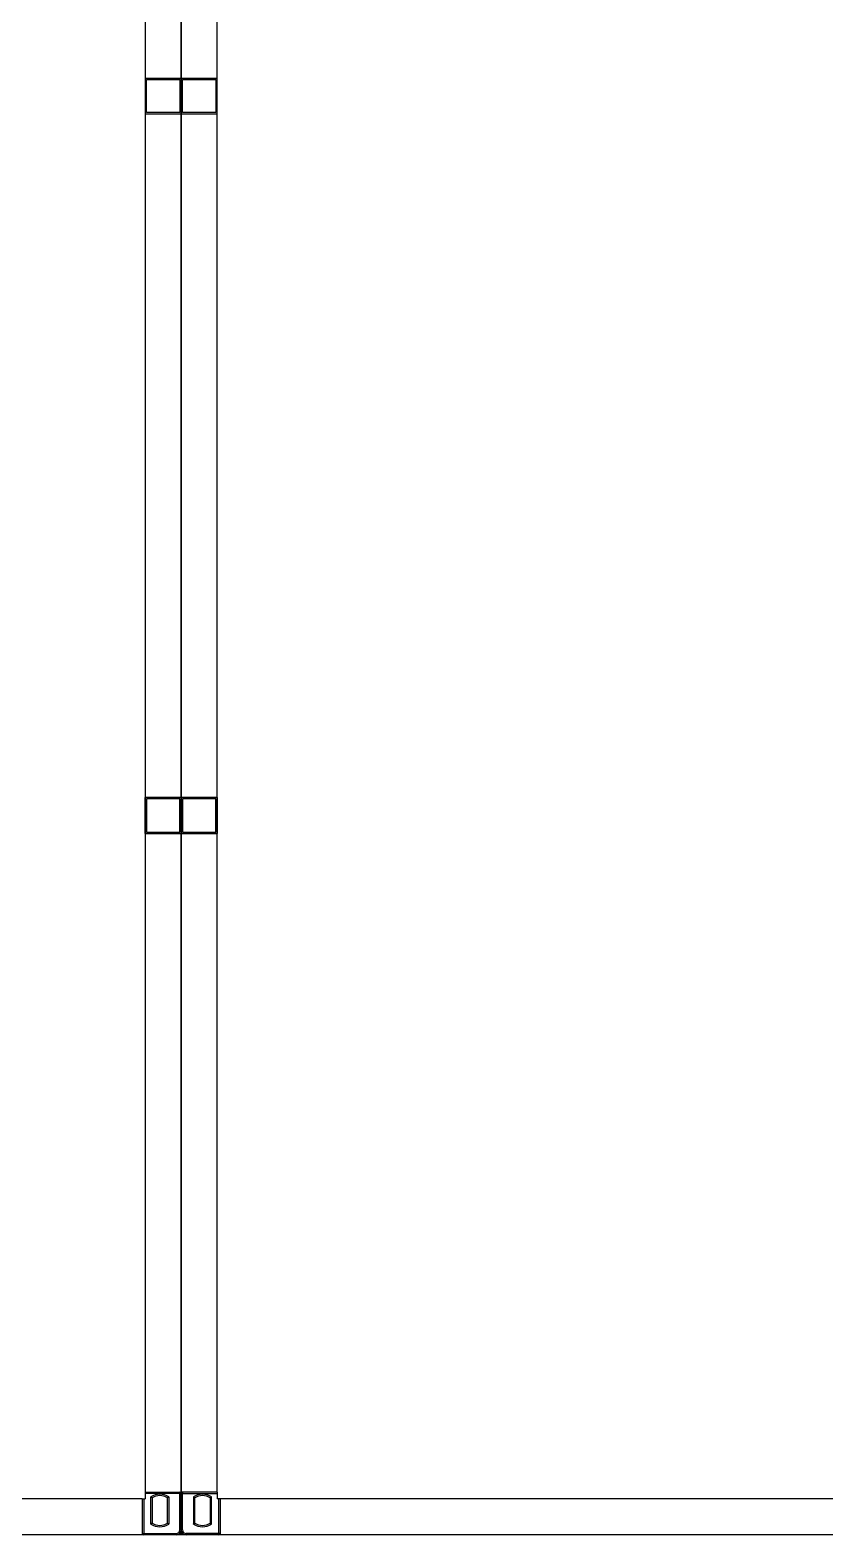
# Model space of a CAD drawing. Header units: millimetres. Extents: x -300 to 383236, y -195106 to -144646.
# Drawn here: x 145249.5 to 145448.4, y -151078 to -150701.4 of the extents above; entities that cross this region are included whole.
import ezdxf

# ---------------------------------------------------------------- set-up
doc = ezdxf.new("R2010")
doc.units = ezdxf.units.MM
doc.header["$LTSCALE"] = 60

# ---------------------------------------------------------------- blocks, each defined once
blk = doc.blocks.new('KEY PLAN_NEW')
at = {"color": 253}
for p, q in [((-806.86, -1495.5), (-806.86, -1788.38)), ((-800.86, -1788.38), (-800.86, -1495.5)), ((-806.86, -1670.44), (-806.86, -1673.44)), ((-806.86, -1670.44), (-803.86, -1670.44)), ((-803.86, -1673.44), (-803.86, -1670.44)), ((-803.86, -1670.44), (-803.86, -1673.44)), ((-803.86, -1670.44), (-800.86, -1670.44)), ((-800.86, -1673.44), (-800.86, -1670.44)), ((-806.74, -1673.32), (-806.74, -1670.56)), ((-806.74, -1670.56), (-803.98, -1670.56)), ((-803.98, -1670.56), (-803.98, -1673.32)), ((-803.98, -1670.56), (-803.98, -1673.32)), ((-803.74, -1673.32), (-803.74, -1670.56)), ((-803.74, -1670.56), (-800.98, -1670.56)), ((-800.98, -1670.56), (-800.98, -1673.32)), ((-800.98, -1670.56), (-800.98, -1673.32)), ((-803.86, -1673.44), (-806.86, -1673.44)), ((-803.98, -1673.32), (-806.74, -1673.32)), ((-800.86, -1673.44), (-803.86, -1673.44)), ((-800.98, -1673.32), (-803.74, -1673.32)), ((-806.86, -1733.44), (-806.86, -1730.44)), ((-803.86, -1730.44), (-806.86, -1730.44)), ((-803.98, -1730.56), (-806.74, -1730.56)), ((-806.74, -1730.56), (-806.74, -1733.32)), ((-803.98, -1733.32), (-803.98, -1730.56)), ((-803.98, -1733.32), (-803.98, -1730.56)), ((-803.86, -1730.44), (-803.86, -1733.44)), ((-803.86, -1733.44), (-803.86, -1730.44)), ((-800.86, -1730.44), (-803.86, -1730.44)), ((-800.98, -1730.56), (-803.74, -1730.56)), ((-803.74, -1730.56), (-803.74, -1733.32)), ((-800.98, -1733.32), (-800.98, -1730.56)), ((-800.98, -1733.32), (-800.98, -1730.56)), ((-800.86, -1730.44), (-800.86, -1733.44)), ((-806.86, -1733.44), (-803.86, -1733.44)), ((-806.74, -1733.32), (-803.98, -1733.32)), ((-803.86, -1733.44), (-800.86, -1733.44)), ((-803.74, -1733.32), (-800.98, -1733.32)), ((-806.86, -1788.38), (-806.86, -1788.94)), ((-800.86, -1788.38), (-800.86, -1788.94)), ((-807.1, -1788.94), (-860.62, -1788.94)), ((-807.1, -1788.94), (-806.86, -1788.94)), ((-800.62, -1788.94), (-800.86, -1788.94)), ((-747.1, -1788.94), (-800.62, -1788.94))]:
    blk.add_line(p, q, dxfattribs=at)
at = {"color": 253, "linetype": 'Continuous'}
for p, q in [((-806.86, -1788.38), (-803.86, -1788.38)), ((-803.98, -1788.5), (-806.86, -1788.5)), ((-803.98, -1788.38), (-803.98, -1788.5)), ((-803.98, -1788.5), (-803.86, -1788.5)), ((-803.98, -1791.53), (-803.98, -1788.5)), ((-800.86, -1788.38), (-803.86, -1788.38)), ((-803.74, -1788.5), (-803.86, -1788.5)), ((-803.74, -1788.38), (-803.74, -1788.5)), ((-803.74, -1788.5), (-800.86, -1788.5)), ((-803.74, -1791.53), (-803.74, -1788.5)), ((-807.1, -1788.94), (-807.1, -1791.94)), ((-806.98, -1788.94), (-806.98, -1791.82)), ((-806.4, -1791.04), (-806.4, -1788.78)), ((-806.28, -1788.85), (-806.28, -1790.98)), ((-805.01, -1790.98), (-805.01, -1788.85)), ((-804.89, -1788.78), (-804.89, -1791.04)), ((-802.84, -1788.78), (-802.84, -1791.04)), ((-802.72, -1790.98), (-802.72, -1788.85)), ((-801.45, -1788.85), (-801.45, -1790.98)), ((-801.33, -1791.04), (-801.33, -1788.78)), ((-800.74, -1788.94), (-800.74, -1791.82)), ((-800.62, -1788.94), (-800.62, -1791.94)), ((-807.1, -1791.82), (-806.98, -1791.82)), ((-806.98, -1791.94), (-806.98, -1791.82)), ((-806.98, -1791.82), (-804.27, -1791.82)), ((-804.27, -1791.82), (-804.27, -1791.94)), ((-803.98, -1791.53), (-803.86, -1791.53)), ((-803.98, -1791.82), (-803.98, -1791.82)), ((-803.98, -1791.82), (-803.98, -1791.82)), ((-803.74, -1791.53), (-803.86, -1791.53)), ((-803.74, -1791.82), (-803.74, -1791.82)), ((-803.74, -1791.82), (-803.74, -1791.82)), ((-803.45, -1791.82), (-803.45, -1791.94)), ((-800.74, -1791.82), (-803.45, -1791.82)), ((-800.74, -1791.94), (-800.74, -1791.82)), ((-800.62, -1791.82), (-800.74, -1791.82))]:
    blk.add_line(p, q, dxfattribs=at)
at = {"color": 253}
for points in [[(-863.86, -1491.94), (-803.86, -1491.94), (-803.86, -1791.94), (-863.86, -1791.94)], [(-803.86, -1491.94), (-743.86, -1491.94), (-743.86, -1791.94), (-803.86, -1791.94)]]:
    blk.add_lwpolyline(points, close=True, dxfattribs=at)
at = {"color": 253, "linetype": 'Continuous'}
for centre, radius, start, end in [((-803.98, -1788.5), 0.12, 0, 90), ((-803.74, -1788.5), 0.12, 90, 180), ((-805.64, -1789.91), 1.36, 56.2792, 123.7208), ((-805.64, -1789.91), 1.24, 59.1964, 120.8036), ((-802.08, -1789.91), 1.36, 56.2792, 123.7208), ((-802.08, -1789.91), 1.24, 59.1964, 120.8036), ((-805.64, -1789.91), 1.24, 239.1964, 300.8036), ((-802.08, -1789.91), 1.24, 239.1964, 300.8036), ((-806.98, -1791.82), 0.12, 180, 270), ((-805.64, -1789.91), 1.36, 236.2792, 303.7208), ((-804.27, -1791.53), 0.41, 270, 0), ((-804.27, -1791.53), 0.29, 270, 0), ((-803.45, -1791.53), 0.41, 180, 270), ((-803.45, -1791.53), 0.29, 180, 270), ((-802.08, -1789.91), 1.36, 236.2792, 303.7208), ((-800.74, -1791.82), 0.12, 270, 0)]:
    blk.add_arc(centre, radius, start, end, dxfattribs=at)
for points, knots in [([(-806.28, -1788.85), (-806.28, -1788.85, 46), (-806.28, -1788.85, 46), (-806.28, -1788.85, 46), (-806.28, -1788.85, 46), (-806.28, -1788.85, 46), (-806.28, -1788.85, 46), (-806.28, -1788.85, 46), (-806.28, -1788.85, 46), (-806.28, -1788.85, 46), (-806.28, -1788.84, 46), (-806.29, -1788.84, 46), (-806.29, -1788.84, 46), (-806.29, -1788.84, 46), (-806.29, -1788.84, 46), (-806.29, -1788.84, 46), (-806.3, -1788.84, 46), (-806.3, -1788.84, 46), (-806.3, -1788.84, 46), (-806.3, -1788.84, 46), (-806.3, -1788.83, 46), (-806.3, -1788.83, 46), (-806.31, -1788.83, 46), (-806.31, -1788.83, 46), (-806.32, -1788.83, 46), (-806.32, -1788.83, 46), (-806.32, -1788.82, 46), (-806.32, -1788.82, 46), (-806.32, -1788.82, 46), (-806.32, -1788.82, 46), (-806.33, -1788.82, 46), (-806.33, -1788.82, 46), (-806.34, -1788.82, 46), (-806.34, -1788.81, 46), (-806.35, -1788.81, 46), (-806.35, -1788.81, 46), (-806.35, -1788.81, 46), (-806.35, -1788.81, 46), (-806.36, -1788.8, 46), (-806.36, -1788.8, 46), (-806.36, -1788.8, 46), (-806.36, -1788.8, 46), (-806.37, -1788.8, 46), (-806.37, -1788.8, 46), (-806.38, -1788.79, 46), (-806.38, -1788.79, 46), (-806.39, -1788.79, 46), (-806.39, -1788.79, 46), (-806.39, -1788.78, 46), (-806.39, -1788.78, 46), (-806.39, -1788.78, 46), (-806.4, -1788.78, 46), (-806.4, -1788.78, 46), (-806.4, -1788.78, 46)], [0, 0, 0, 0, 0.06206, 0.12459, 0.12459, 0.155854, 0.155854, 0.171487, 0.171487, 0.187119, 0.187119, 0.249648, 0.249648, 0.312178, 0.312178, 0.343442, 0.343442, 0.359075, 0.359075, 0.374707, 0.374707, 0.437236, 0.437236, 0.499766, 0.499766, 0.53103, 0.53103, 0.546663, 0.546663, 0.562295, 0.562295, 0.624824, 0.624824, 0.687353, 0.687353, 0.749883, 0.749883, 0.765515, 0.765515, 0.781147, 0.781147, 0.812412, 0.812412, 0.874941, 0.874941, 0.937471, 0.937471, 0.968735, 0.968735, 0.984368, 0.992184, 0.992184, 1, 1, 1, 1]), ([(-804.89, -1788.78), (-804.89, -1788.78, 46), (-804.89, -1788.78, 46), (-804.89, -1788.78, 46), (-804.89, -1788.78, 46), (-804.89, -1788.78, 46), (-804.89, -1788.79, 46), (-804.9, -1788.79, 46), (-804.9, -1788.79, 46), (-804.91, -1788.79, 46), (-804.91, -1788.8, 46), (-804.92, -1788.8, 46), (-804.92, -1788.8, 46), (-804.92, -1788.8, 46), (-804.93, -1788.8, 46), (-804.93, -1788.8, 46), (-804.93, -1788.81, 46), (-804.93, -1788.81, 46), (-804.93, -1788.81, 46), (-804.94, -1788.81, 46), (-804.94, -1788.81, 46), (-804.95, -1788.82, 46), (-804.95, -1788.82, 46), (-804.96, -1788.82, 46), (-804.96, -1788.82, 46), (-804.96, -1788.82, 46), (-804.96, -1788.82, 46), (-804.96, -1788.82, 46), (-804.97, -1788.83, 46), (-804.97, -1788.83, 46), (-804.97, -1788.83, 46), (-804.97, -1788.83, 46), (-804.98, -1788.83, 46), (-804.98, -1788.83, 46), (-804.99, -1788.84, 46), (-804.99, -1788.84, 46), (-804.99, -1788.84, 46), (-804.99, -1788.84, 46), (-804.99, -1788.84, 46), (-804.99, -1788.84, 46), (-804.99, -1788.84, 46), (-804.99, -1788.84, 46), (-805, -1788.84, 46), (-805, -1788.84, 46), (-805, -1788.85, 46), (-805, -1788.85, 46), (-805, -1788.85, 46), (-805, -1788.85, 46), (-805, -1788.85, 46), (-805, -1788.85, 46), (-805.01, -1788.85, 46), (-805.01, -1788.85, 46), (-805.01, -1788.85, 46), (-805.01, -1788.85, 46)], [0, 0, 0, 0, 0.00782, 0.00782, 0.015639, 0.031279, 0.031279, 0.062557, 0.062557, 0.125114, 0.125114, 0.187671, 0.187671, 0.21895, 0.21895, 0.234589, 0.234589, 0.250228, 0.250228, 0.312785, 0.312785, 0.375342, 0.375342, 0.437899, 0.437899, 0.453538, 0.453538, 0.469178, 0.469178, 0.500456, 0.500456, 0.563013, 0.563013, 0.62557, 0.62557, 0.641209, 0.641209, 0.656849, 0.656849, 0.688127, 0.688127, 0.750684, 0.750684, 0.813241, 0.813241, 0.828881, 0.828881, 0.84452, 0.84452, 0.875798, 0.875798, 0.938355, 1, 1, 1, 1]), ([(-802.84, -1788.78), (-802.84, -1788.78, 46), (-802.84, -1788.78, 46), (-802.83, -1788.78, 46), (-802.83, -1788.78, 46), (-802.83, -1788.78, 46), (-802.83, -1788.79, 46), (-802.83, -1788.79, 46), (-802.82, -1788.79, 46), (-802.82, -1788.79, 46), (-802.81, -1788.8, 46), (-802.81, -1788.8, 46), (-802.8, -1788.8, 46), (-802.8, -1788.8, 46), (-802.8, -1788.8, 46), (-802.8, -1788.8, 46), (-802.79, -1788.81, 46), (-802.79, -1788.81, 46), (-802.79, -1788.81, 46), (-802.79, -1788.81, 46), (-802.78, -1788.81, 46), (-802.78, -1788.82, 46), (-802.77, -1788.82, 46), (-802.77, -1788.82, 46), (-802.76, -1788.82, 46), (-802.76, -1788.82, 46), (-802.76, -1788.82, 46), (-802.76, -1788.82, 46), (-802.76, -1788.83, 46), (-802.76, -1788.83, 46), (-802.75, -1788.83, 46), (-802.75, -1788.83, 46), (-802.74, -1788.83, 46), (-802.74, -1788.83, 46), (-802.74, -1788.84, 46), (-802.74, -1788.84, 46), (-802.74, -1788.84, 46), (-802.74, -1788.84, 46), (-802.73, -1788.84, 46), (-802.73, -1788.84, 46), (-802.73, -1788.84, 46), (-802.73, -1788.84, 46), (-802.73, -1788.84, 46), (-802.72, -1788.84, 46), (-802.72, -1788.85, 46), (-802.72, -1788.85, 46), (-802.72, -1788.85, 46), (-802.72, -1788.85, 46), (-802.72, -1788.85, 46), (-802.72, -1788.85, 46), (-802.72, -1788.85, 46), (-802.72, -1788.85, 46), (-802.72, -1788.85, 46), (-802.72, -1788.85, 46)], [0, 0, 0, 0, 0.00782, 0.00782, 0.015639, 0.031279, 0.031279, 0.062557, 0.062557, 0.125114, 0.125114, 0.187671, 0.187671, 0.21895, 0.21895, 0.234589, 0.234589, 0.250228, 0.250228, 0.312785, 0.312785, 0.375342, 0.375342, 0.437899, 0.437899, 0.453538, 0.453538, 0.469178, 0.469178, 0.500456, 0.500456, 0.563013, 0.563013, 0.62557, 0.62557, 0.641209, 0.641209, 0.656849, 0.656849, 0.688127, 0.688127, 0.750684, 0.750684, 0.813241, 0.813241, 0.828881, 0.828881, 0.84452, 0.84452, 0.875798, 0.875798, 0.938355, 1, 1, 1, 1]), ([(-801.45, -1788.85), (-801.45, -1788.85, 46), (-801.45, -1788.85, 46), (-801.45, -1788.85, 46), (-801.44, -1788.85, 46), (-801.44, -1788.85, 46), (-801.44, -1788.85, 46), (-801.44, -1788.85, 46), (-801.44, -1788.85, 46), (-801.44, -1788.85, 46), (-801.44, -1788.84, 46), (-801.44, -1788.84, 46), (-801.43, -1788.84, 46), (-801.43, -1788.84, 46), (-801.43, -1788.84, 46), (-801.43, -1788.84, 46), (-801.43, -1788.84, 46), (-801.43, -1788.84, 46), (-801.43, -1788.84, 46), (-801.43, -1788.84, 46), (-801.42, -1788.83, 46), (-801.42, -1788.83, 46), (-801.41, -1788.83, 46), (-801.41, -1788.83, 46), (-801.41, -1788.83, 46), (-801.41, -1788.83, 46), (-801.4, -1788.82, 46), (-801.4, -1788.82, 46), (-801.4, -1788.82, 46), (-801.4, -1788.82, 46), (-801.4, -1788.82, 46), (-801.39, -1788.82, 46), (-801.39, -1788.82, 46), (-801.38, -1788.81, 46), (-801.38, -1788.81, 46), (-801.37, -1788.81, 46), (-801.37, -1788.81, 46), (-801.37, -1788.81, 46), (-801.37, -1788.8, 46), (-801.37, -1788.8, 46), (-801.36, -1788.8, 46), (-801.36, -1788.8, 46), (-801.36, -1788.8, 46), (-801.35, -1788.8, 46), (-801.35, -1788.79, 46), (-801.34, -1788.79, 46), (-801.34, -1788.79, 46), (-801.33, -1788.79, 46), (-801.33, -1788.78, 46), (-801.33, -1788.78, 46), (-801.33, -1788.78, 46), (-801.33, -1788.78, 46), (-801.33, -1788.78, 46), (-801.33, -1788.78, 46)], [0, 0, 0, 0, 0.06206, 0.12459, 0.12459, 0.155854, 0.155854, 0.171487, 0.171487, 0.187119, 0.187119, 0.249648, 0.249648, 0.312178, 0.312178, 0.343442, 0.343442, 0.359075, 0.359075, 0.374707, 0.374707, 0.437236, 0.437236, 0.499766, 0.499766, 0.53103, 0.53103, 0.546663, 0.546663, 0.562295, 0.562295, 0.624824, 0.624824, 0.687353, 0.687353, 0.749883, 0.749883, 0.765515, 0.765515, 0.781147, 0.781147, 0.812412, 0.812412, 0.874941, 0.874941, 0.937471, 0.937471, 0.968735, 0.968735, 0.984368, 0.992184, 0.992184, 1, 1, 1, 1]), ([(-806.28, -1790.98), (-806.28, -1790.98, 46), (-806.28, -1790.98, 46), (-806.28, -1790.98, 46), (-806.28, -1790.98, 46), (-806.28, -1790.98, 46), (-806.28, -1790.98, 46), (-806.28, -1790.98, 46), (-806.28, -1790.98, 46), (-806.28, -1790.98, 46), (-806.28, -1790.98, 46), (-806.29, -1790.98, 46), (-806.29, -1790.99, 46), (-806.29, -1790.99, 46), (-806.29, -1790.99, 46), (-806.29, -1790.99, 46), (-806.3, -1790.99, 46), (-806.3, -1790.99, 46), (-806.3, -1790.99, 46), (-806.3, -1790.99, 46), (-806.3, -1790.99, 46), (-806.3, -1790.99, 46), (-806.31, -1791, 46), (-806.31, -1791, 46), (-806.32, -1791, 46), (-806.32, -1791, 46), (-806.32, -1791, 46), (-806.32, -1791, 46), (-806.32, -1791, 46), (-806.32, -1791, 46), (-806.33, -1791.01, 46), (-806.33, -1791.01, 46), (-806.34, -1791.01, 46), (-806.34, -1791.01, 46), (-806.35, -1791.02, 46), (-806.35, -1791.02, 46), (-806.35, -1791.02, 46), (-806.35, -1791.02, 46), (-806.36, -1791.02, 46), (-806.36, -1791.02, 46), (-806.36, -1791.03, 46), (-806.36, -1791.03, 46), (-806.37, -1791.03, 46), (-806.37, -1791.03, 46), (-806.38, -1791.03, 46), (-806.38, -1791.04, 46), (-806.39, -1791.04, 46), (-806.39, -1791.04, 46), (-806.39, -1791.04, 46), (-806.39, -1791.04, 46), (-806.39, -1791.04, 46), (-806.4, -1791.04, 46), (-806.4, -1791.04, 46), (-806.4, -1791.04, 46)], [0, 0, 0, 0, 0.06206, 0.12459, 0.12459, 0.155854, 0.155854, 0.171487, 0.171487, 0.187119, 0.187119, 0.249648, 0.249648, 0.312178, 0.312178, 0.343442, 0.343442, 0.359075, 0.359075, 0.374707, 0.374707, 0.437236, 0.437236, 0.499766, 0.499766, 0.53103, 0.53103, 0.546663, 0.546663, 0.562295, 0.562295, 0.624824, 0.624824, 0.687353, 0.687353, 0.749883, 0.749883, 0.765515, 0.765515, 0.781147, 0.781147, 0.812412, 0.812412, 0.874941, 0.874941, 0.937471, 0.937471, 0.968735, 0.968735, 0.984368, 0.992184, 0.992184, 1, 1, 1, 1]), ([(-804.89, -1791.04), (-804.89, -1791.04, 46), (-804.89, -1791.04, 46), (-804.89, -1791.04, 46), (-804.89, -1791.04, 46), (-804.89, -1791.04, 46), (-804.89, -1791.04, 46), (-804.9, -1791.04, 46), (-804.9, -1791.04, 46), (-804.91, -1791.03, 46), (-804.91, -1791.03, 46), (-804.92, -1791.03, 46), (-804.92, -1791.03, 46), (-804.92, -1791.03, 46), (-804.93, -1791.02, 46), (-804.93, -1791.02, 46), (-804.93, -1791.02, 46), (-804.93, -1791.02, 46), (-804.93, -1791.02, 46), (-804.94, -1791.02, 46), (-804.94, -1791.01, 46), (-804.95, -1791.01, 46), (-804.95, -1791.01, 46), (-804.96, -1791.01, 46), (-804.96, -1791, 46), (-804.96, -1791, 46), (-804.96, -1791, 46), (-804.96, -1791, 46), (-804.97, -1791, 46), (-804.97, -1791, 46), (-804.97, -1791, 46), (-804.97, -1791, 46), (-804.98, -1790.99, 46), (-804.98, -1790.99, 46), (-804.99, -1790.99, 46), (-804.99, -1790.99, 46), (-804.99, -1790.99, 46), (-804.99, -1790.99, 46), (-804.99, -1790.99, 46), (-804.99, -1790.99, 46), (-804.99, -1790.99, 46), (-804.99, -1790.99, 46), (-805, -1790.98, 46), (-805, -1790.98, 46), (-805, -1790.98, 46), (-805, -1790.98, 46), (-805, -1790.98, 46), (-805, -1790.98, 46), (-805, -1790.98, 46), (-805, -1790.98, 46), (-805.01, -1790.98, 46), (-805.01, -1790.98, 46), (-805.01, -1790.98, 46), (-805.01, -1790.98, 46)], [0, 0, 0, 0, 0.00782, 0.00782, 0.015639, 0.031279, 0.031279, 0.062557, 0.062557, 0.125114, 0.125114, 0.187671, 0.187671, 0.21895, 0.21895, 0.234589, 0.234589, 0.250228, 0.250228, 0.312785, 0.312785, 0.375342, 0.375342, 0.437899, 0.437899, 0.453538, 0.453538, 0.469178, 0.469178, 0.500456, 0.500456, 0.563013, 0.563013, 0.62557, 0.62557, 0.641209, 0.641209, 0.656849, 0.656849, 0.688127, 0.688127, 0.750684, 0.750684, 0.813241, 0.813241, 0.828881, 0.828881, 0.84452, 0.84452, 0.875798, 0.875798, 0.938355, 1, 1, 1, 1]), ([(-802.84, -1791.04), (-802.84, -1791.04, 46), (-802.84, -1791.04, 46), (-802.83, -1791.04, 46), (-802.83, -1791.04, 46), (-802.83, -1791.04, 46), (-802.83, -1791.04, 46), (-802.83, -1791.04, 46), (-802.82, -1791.04, 46), (-802.82, -1791.03, 46), (-802.81, -1791.03, 46), (-802.81, -1791.03, 46), (-802.8, -1791.03, 46), (-802.8, -1791.03, 46), (-802.8, -1791.02, 46), (-802.8, -1791.02, 46), (-802.79, -1791.02, 46), (-802.79, -1791.02, 46), (-802.79, -1791.02, 46), (-802.79, -1791.02, 46), (-802.78, -1791.01, 46), (-802.78, -1791.01, 46), (-802.77, -1791.01, 46), (-802.77, -1791.01, 46), (-802.76, -1791, 46), (-802.76, -1791, 46), (-802.76, -1791, 46), (-802.76, -1791, 46), (-802.76, -1791, 46), (-802.76, -1791, 46), (-802.75, -1791, 46), (-802.75, -1791, 46), (-802.74, -1790.99, 46), (-802.74, -1790.99, 46), (-802.74, -1790.99, 46), (-802.74, -1790.99, 46), (-802.74, -1790.99, 46), (-802.74, -1790.99, 46), (-802.73, -1790.99, 46), (-802.73, -1790.99, 46), (-802.73, -1790.99, 46), (-802.73, -1790.99, 46), (-802.73, -1790.98, 46), (-802.72, -1790.98, 46), (-802.72, -1790.98, 46), (-802.72, -1790.98, 46), (-802.72, -1790.98, 46), (-802.72, -1790.98, 46), (-802.72, -1790.98, 46), (-802.72, -1790.98, 46), (-802.72, -1790.98, 46), (-802.72, -1790.98, 46), (-802.72, -1790.98, 46), (-802.72, -1790.98, 46)], [0, 0, 0, 0, 0.00782, 0.00782, 0.015639, 0.031279, 0.031279, 0.062557, 0.062557, 0.125114, 0.125114, 0.187671, 0.187671, 0.21895, 0.21895, 0.234589, 0.234589, 0.250228, 0.250228, 0.312785, 0.312785, 0.375342, 0.375342, 0.437899, 0.437899, 0.453538, 0.453538, 0.469178, 0.469178, 0.500456, 0.500456, 0.563013, 0.563013, 0.62557, 0.62557, 0.641209, 0.641209, 0.656849, 0.656849, 0.688127, 0.688127, 0.750684, 0.750684, 0.813241, 0.813241, 0.828881, 0.828881, 0.84452, 0.84452, 0.875798, 0.875798, 0.938355, 1, 1, 1, 1]), ([(-801.45, -1790.98), (-801.45, -1790.98, 46), (-801.45, -1790.98, 46), (-801.45, -1790.98, 46), (-801.44, -1790.98, 46), (-801.44, -1790.98, 46), (-801.44, -1790.98, 46), (-801.44, -1790.98, 46), (-801.44, -1790.98, 46), (-801.44, -1790.98, 46), (-801.44, -1790.98, 46), (-801.44, -1790.98, 46), (-801.43, -1790.99, 46), (-801.43, -1790.99, 46), (-801.43, -1790.99, 46), (-801.43, -1790.99, 46), (-801.43, -1790.99, 46), (-801.43, -1790.99, 46), (-801.43, -1790.99, 46), (-801.43, -1790.99, 46), (-801.42, -1790.99, 46), (-801.42, -1790.99, 46), (-801.41, -1791, 46), (-801.41, -1791, 46), (-801.41, -1791, 46), (-801.41, -1791, 46), (-801.4, -1791, 46), (-801.4, -1791, 46), (-801.4, -1791, 46), (-801.4, -1791, 46), (-801.4, -1791.01, 46), (-801.39, -1791.01, 46), (-801.39, -1791.01, 46), (-801.38, -1791.01, 46), (-801.38, -1791.02, 46), (-801.37, -1791.02, 46), (-801.37, -1791.02, 46), (-801.37, -1791.02, 46), (-801.37, -1791.02, 46), (-801.37, -1791.02, 46), (-801.36, -1791.03, 46), (-801.36, -1791.03, 46), (-801.36, -1791.03, 46), (-801.35, -1791.03, 46), (-801.35, -1791.03, 46), (-801.34, -1791.04, 46), (-801.34, -1791.04, 46), (-801.33, -1791.04, 46), (-801.33, -1791.04, 46), (-801.33, -1791.04, 46), (-801.33, -1791.04, 46), (-801.33, -1791.04, 46), (-801.33, -1791.04, 46), (-801.33, -1791.04, 46)], [0, 0, 0, 0, 0.06206, 0.12459, 0.12459, 0.155854, 0.155854, 0.171487, 0.171487, 0.187119, 0.187119, 0.249648, 0.249648, 0.312178, 0.312178, 0.343442, 0.343442, 0.359075, 0.359075, 0.374707, 0.374707, 0.437236, 0.437236, 0.499766, 0.499766, 0.53103, 0.53103, 0.546663, 0.546663, 0.562295, 0.562295, 0.624824, 0.624824, 0.687353, 0.687353, 0.749883, 0.749883, 0.765515, 0.765515, 0.781147, 0.781147, 0.812412, 0.812412, 0.874941, 0.874941, 0.937471, 0.937471, 0.968735, 0.968735, 0.984368, 0.992184, 0.992184, 1, 1, 1, 1])]:
    blk.add_open_spline(points, degree=3, knots=knots, dxfattribs=at)

msp = doc.modelspace()

# ---------------------------------------------------------------- block references
at = {"xscale": 3, "yscale": 3, "zscale": 3}
msp.add_blockref('KEY PLAN_NEW', (147698.87, -145702.13), dxfattribs=at)

doc.saveas('drawing.dxf')
